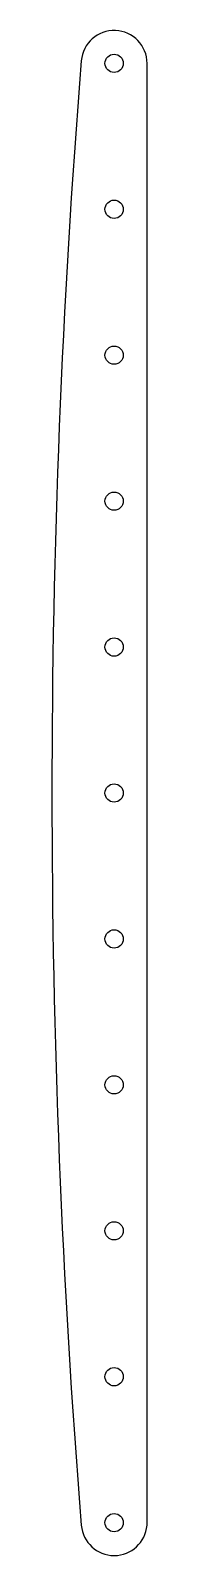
# Model space of a CAD drawing. Header units: millimetres. Extents: x -13 to 0, y -255 to -45.
import ezdxf

# ---------------------------------------------------------------- set-up
doc = ezdxf.new("R2010")
doc.units = ezdxf.units.MM
doc.layers.get('0').update_dxf_attribs({"linetype": 'CONTINUOUS'})

msp = doc.modelspace()

# ---------------------------------------------------------------- linework, layer by layer
msp.add_line((0, -250.18), (0, -50))
for centre in [(-4.5, -50), (-4.5, -70), (-4.5, -90), (-4.5, -110), (-4.5, -130), (-4.5, -150), (-4.5, -170), (-4.5, -190), (-4.5, -210), (-4.5, -230), (-4.5, -250)]:
    msp.add_circle(centre, 1.25)
for centre, radius, start, end in [((-4.5, -50), 4.5, -0.0001, 175.4188), ((1243.5, -150), 1256.5, 175.41878, 184.58122), ((-4.5, -250), 4.5, 184.5812, 355.4188), ((-1252.5, -150), 1256.5, 355.41878, 355.427)]:
    msp.add_arc(centre, radius, start, end)

doc.saveas('drawing.dxf')
